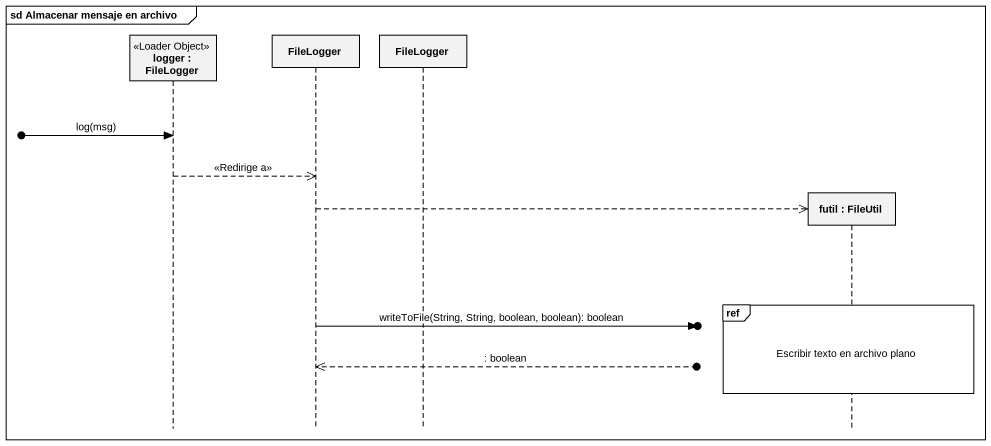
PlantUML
@startuml
mainframe sd Almacenar mensaje en archivo
hide footbox
participant "logger : FileLogger" as logger <<Loader Object>>
participant FileLogger
participant "FileLogger" as FileLogger_2
participant "futil : FileUtil" as futil

[o-> logger : log(msg)
logger -->> FileLogger : <<Redirige a>>
FileLogger -->> futil **
ref over futil : Escribir texto en archivo plano
FileLogger ->o] : writeToFile(String, String, boolean, boolean): boolean
FileLogger <<--o] : : boolean
@enduml
